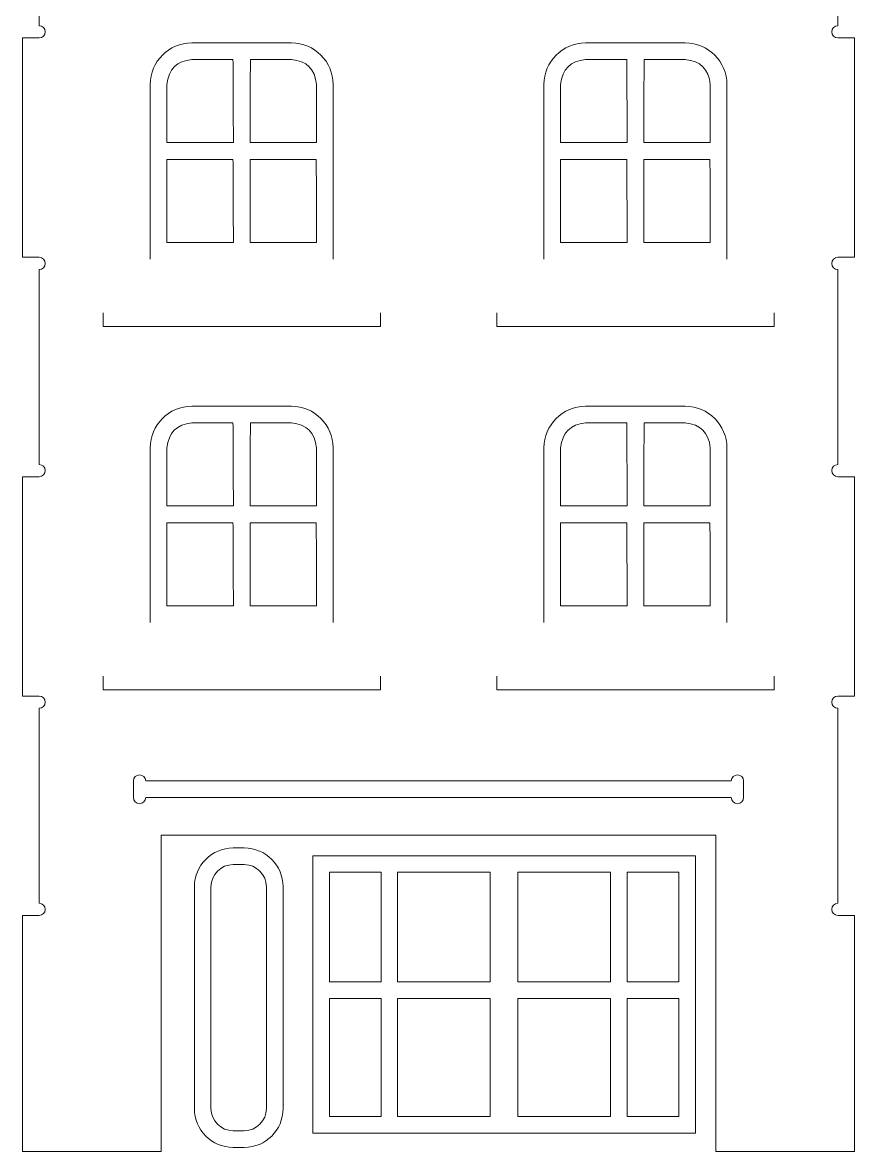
# Model space of a CAD drawing. Header units: millimetres. Extents: x -494 to 494, y -418 to 418.
# Drawn here: x 343.7 to 493.7, y -418.1 to -214.6 of the extents above; entities that cross this region are included whole.
import ezdxf

# ---------------------------------------------------------------- set-up
doc = ezdxf.new("R2010")
doc.units = ezdxf.units.MM
doc.header["$MEASUREMENT"] = 0

msp = doc.modelspace()

# ---------------------------------------------------------------- linework, layer by layer
at = {"lineweight": 9}
for points, knots in [([(343.6913, -375.5965), (343.6913, -375.5965), (343.6913, -418.1465), (343.6913, -418.1465), (343.6913, -418.1465), (343.6913, -418.1465), (368.6913, -418.1465), (368.6913, -418.1465), (368.6913, -418.1465), (368.6913, -418.1465), (368.6913, -361.1465), (368.6913, -361.1465), (368.6913, -361.1465), (368.6913, -361.1465), (468.6913, -361.1465), (468.6913, -361.1465), (468.6913, -361.1465), (468.6913, -361.1465), (468.6913, -418.1465), (468.6913, -418.1465), (468.6913, -418.1465), (468.6913, -418.1465), (493.6913, -418.1465), (493.6913, -418.1465), (493.6913, -418.1465), (493.6913, -418.1465), (493.6913, -375.5965), (493.6913, -375.5965), (493.6913, -375.5965), (493.6913, -375.5965), (490.6913, -375.5965), (490.6913, -375.5965), (490.6913, -375.5965), (490.0838, -375.5965), (489.5913, -375.104), (489.5913, -374.4965), (489.5913, -374.4965), (489.5913, -373.889), (490.0838, -373.3965), (490.6913, -373.3965), (490.6913, -373.3965), (490.6913, -373.3965), (490.6913, -338.2365), (490.6913, -338.2365), (490.6913, -338.2365), (490.0838, -338.2365), (489.5913, -337.744), (489.5913, -337.1365), (489.5913, -337.1365), (489.5913, -336.529), (490.0838, -336.0365), (490.6913, -336.0365), (490.6913, -336.0365), (490.6913, -336.0365), (493.6913, -336.0365), (493.6913, -336.0365), (493.6913, -336.0365), (493.6913, -336.0365), (493.6913, -296.4865), (493.6913, -296.4865), (493.6913, -296.4865), (493.6913, -296.4865), (490.6913, -296.4865), (490.6913, -296.4865), (490.6913, -296.4865), (490.0838, -296.4865), (489.5913, -295.994), (489.5913, -295.3865), (489.5913, -295.3865), (489.5913, -294.779), (490.0838, -294.2865), (490.6913, -294.2865), (490.6913, -294.2865), (490.6913, -294.2865), (490.6913, -259.1265), (490.6913, -259.1265), (490.6913, -259.1265), (490.0838, -259.1265), (489.5913, -258.634), (489.5913, -258.0265), (489.5913, -258.0265), (489.5913, -257.419), (490.0838, -256.9265), (490.6913, -256.9265), (490.6913, -256.9265), (490.6913, -256.9265), (493.6913, -256.9265), (493.6913, -256.9265), (493.6913, -256.9265), (493.6913, -256.9265), (493.6913, -217.3665), (493.6913, -217.3665), (493.6913, -217.3665), (493.6913, -217.3665), (490.6913, -217.3665), (490.6913, -217.3665), (490.6913, -217.3665), (490.0838, -217.3665), (489.5913, -216.874), (489.5913, -216.2665), (489.5913, -216.2665), (489.5913, -215.659), (490.0838, -215.1665), (490.6913, -215.1665), (490.6913, -215.1665), (490.6913, -215.1665), (490.6913, -180.0165), (490.6913, -180.0165), (490.6913, -180.0165), (490.0838, -180.0165), (489.5913, -179.524), (489.5913, -178.9165), (489.5913, -178.9165), (489.5913, -178.309), (490.0838, -177.8165), (490.6913, -177.8165), (490.6913, -177.8165), (490.6913, -177.8165), (493.6913, -177.8165), (493.6913, -177.8165), (493.6913, -177.8165), (493.6913, -177.8165), (493.6913, -138.2565), (493.6913, -138.2565), (493.6913, -138.2565), (493.6913, -138.2565), (490.6913, -138.2565), (490.6913, -138.2565), (490.6913, -138.2565), (490.0838, -138.2565), (489.5913, -137.764), (489.5913, -137.1565), (489.5913, -137.1565), (489.5913, -136.549), (490.0838, -136.0565), (490.6913, -136.0565), (490.6913, -136.0565), (490.6913, -136.0565), (490.6913, -100.9065), (490.6913, -100.9065), (490.6913, -100.9065), (490.0838, -100.9065), (489.5913, -100.414), (489.5913, -99.8065), (489.5913, -99.8065), (489.5913, -99.199), (490.0838, -98.7065), (490.6913, -98.7065), (490.6913, -98.7065), (490.6913, -98.7065), (493.6913, -98.7065), (493.6913, -98.7065), (493.6913, -98.7065), (493.6913, -98.7065), (493.6913, -59.1465), (493.6913, -59.1465), (493.6913, -59.1465), (493.6913, -59.1465), (490.6913, -59.1465), (490.6913, -59.1465), (490.6913, -59.1465), (490.0838, -59.1465), (489.5913, -58.654), (489.5913, -58.0465), (489.5913, -58.0465), (489.5913, -57.439), (490.0838, -56.9465), (490.6913, -56.9465), (490.6913, -56.9465), (490.6913, -56.9465), (490.6913, -53.1465), (490.6913, -53.1465), (490.6913, -53.1465), (490.6913, -53.1465), (463.6913, -53.1465), (463.6913, -53.1465), (463.6913, -53.1465), (463.6913, -53.1465), (463.6913, -59.1465), (463.6913, -59.1465), (463.6913, -59.1465), (463.6913, -59.754), (463.1988, -60.2465), (462.5913, -60.2465), (462.5913, -60.2465), (461.9838, -60.2465), (461.4913, -59.754), (461.4913, -59.1465), (461.4913, -59.1465), (461.4913, -59.1465), (435.8913, -59.1465), (435.8913, -59.1465), (435.8913, -59.1465), (435.8913, -59.754), (435.3988, -60.2465), (434.7913, -60.2465), (434.7913, -60.2465), (434.1838, -60.2465), (433.6913, -59.754), (433.6913, -59.1465), (433.6913, -59.1465), (433.6913, -59.1465), (433.6913, -53.1465), (433.6913, -53.1465), (433.6913, -53.1465), (433.6913, -53.1465), (403.6913, -53.1465), (403.6913, -53.1465), (403.6913, -53.1465), (403.6913, -53.1465), (403.6913, -59.1465), (403.6913, -59.1465), (403.6913, -59.1465), (403.6913, -59.754), (403.1988, -60.2465), (402.5913, -60.2465), (402.5913, -60.2465), (401.9838, -60.2465), (401.4913, -59.754), (401.4913, -59.1465), (401.4913, -59.1465), (401.4913, -59.1465), (375.8913, -59.1465), (375.8913, -59.1465), (375.8913, -59.1465), (375.8913, -59.754), (375.3988, -60.2465), (374.7913, -60.2465), (374.7913, -60.2465), (374.1838, -60.2465), (373.6913, -59.754), (373.6913, -59.1465), (373.6913, -59.1465), (373.6913, -59.1465), (373.6913, -53.1465), (373.6913, -53.1465), (373.6913, -53.1465), (373.6913, -53.1465), (346.6913, -53.1465), (346.6913, -53.1465), (346.6913, -53.1465), (346.6913, -53.1465), (346.6913, -56.9465), (346.6913, -56.9465), (346.6913, -56.9465), (347.2988, -56.9465), (347.7913, -57.439), (347.7913, -58.0465), (347.7913, -58.0465), (347.7913, -58.654), (347.2988, -59.1465), (346.6913, -59.1465), (346.6913, -59.1465), (346.6913, -59.1465), (343.6913, -59.1465), (343.6913, -59.1465), (343.6913, -59.1465), (343.6913, -59.1465), (343.6913, -98.7065), (343.6913, -98.7065), (343.6913, -98.7065), (343.6913, -98.7065), (346.6913, -98.7065), (346.6913, -98.7065), (346.6913, -98.7065), (347.2988, -98.7065), (347.7913, -99.199), (347.7913, -99.8065), (347.7913, -99.8065), (347.7913, -100.414), (347.2988, -100.9065), (346.6913, -100.9065), (346.6913, -100.9065), (346.6913, -100.9065), (346.6913, -136.0565), (346.6913, -136.0565), (346.6913, -136.0565), (347.2988, -136.0565), (347.7913, -136.549), (347.7913, -137.1565), (347.7913, -137.1565), (347.7913, -137.764), (347.2988, -138.2565), (346.6913, -138.2565), (346.6913, -138.2565), (346.6913, -138.2565), (343.6913, -138.2565), (343.6913, -138.2565), (343.6913, -138.2565), (343.6913, -138.2565), (343.6913, -177.8165), (343.6913, -177.8165), (343.6913, -177.8165), (343.6913, -177.8165), (346.6913, -177.8165), (346.6913, -177.8165), (346.6913, -177.8165), (347.2988, -177.8165), (347.7913, -178.309), (347.7913, -178.9165), (347.7913, -178.9165), (347.7913, -179.524), (347.2988, -180.0165), (346.6913, -180.0165), (346.6913, -180.0165), (346.6913, -180.0165), (346.6913, -215.1665), (346.6913, -215.1665), (346.6913, -215.1665), (347.2988, -215.1665), (347.7913, -215.659), (347.7913, -216.2665), (347.7913, -216.2665), (347.7913, -216.874), (347.2988, -217.3665), (346.6913, -217.3665), (346.6913, -217.3665), (346.6913, -217.3665), (343.6913, -217.3665), (343.6913, -217.3665), (343.6913, -217.3665), (343.6913, -217.3665), (343.6913, -256.9265), (343.6913, -256.9265), (343.6913, -256.9265), (343.6913, -256.9265), (346.6913, -256.9265), (346.6913, -256.9265), (346.6913, -256.9265), (347.2988, -256.9265), (347.7913, -257.419), (347.7913, -258.0265), (347.7913, -258.0265), (347.7913, -258.634), (347.2988, -259.1265), (346.6913, -259.1265), (346.6913, -259.1265), (346.6913, -259.1265), (346.6913, -294.2865), (346.6913, -294.2865), (346.6913, -294.2865), (347.2988, -294.2865), (347.7913, -294.779), (347.7913, -295.3865), (347.7913, -295.3865), (347.7913, -295.994), (347.2988, -296.4865), (346.6913, -296.4865), (346.6913, -296.4865), (346.6913, -296.4865), (343.6913, -296.4865), (343.6913, -296.4865), (343.6913, -296.4865), (343.6913, -296.4865), (343.6913, -336.0365), (343.6913, -336.0365), (343.6913, -336.0365), (343.6913, -336.0365), (346.6913, -336.0365), (346.6913, -336.0365), (346.6913, -336.0365), (347.2988, -336.0365), (347.7913, -336.529), (347.7913, -337.1365), (347.7913, -337.1365), (347.7913, -337.744), (347.2988, -338.2365), (346.6913, -338.2365), (346.6913, -338.2365), (346.6913, -338.2365), (346.6913, -373.3965), (346.6913, -373.3965), (346.6913, -373.3965), (347.2988, -373.3965), (347.7913, -373.889), (347.7913, -374.4965), (347.7913, -374.4965), (347.7913, -375.104), (347.2988, -375.5965), (346.6913, -375.5965), (346.6913, -375.5965), (346.6913, -375.5965), (343.6913, -375.5965), (343.6913, -375.5965)], [0, 0, 0, 0, 0.01030928, 0.01030928, 0.01030928, 0.01030928, 0.02061856, 0.02061856, 0.02061856, 0.02061856, 0.03092784, 0.03092784, 0.03092784, 0.03092784, 0.04123711, 0.04123711, 0.04123711, 0.04123711, 0.05154639, 0.05154639, 0.05154639, 0.05154639, 0.06185567, 0.06185567, 0.06185567, 0.06185567, 0.07216495, 0.07216495, 0.07216495, 0.07216495, 0.08247423, 0.08247423, 0.08247423, 0.08247423, 0.09278351, 0.09278351, 0.09278351, 0.09278351, 0.10309278, 0.10309278, 0.10309278, 0.10309278, 0.11340206, 0.11340206, 0.11340206, 0.11340206, 0.12371134, 0.12371134, 0.12371134, 0.12371134, 0.13402062, 0.13402062, 0.13402062, 0.13402062, 0.1443299, 0.1443299, 0.1443299, 0.1443299, 0.15463918, 0.15463918, 0.15463918, 0.15463918, 0.16494845, 0.16494845, 0.16494845, 0.16494845, 0.17525773, 0.17525773, 0.17525773, 0.17525773, 0.18556701, 0.18556701, 0.18556701, 0.18556701, 0.19587629, 0.19587629, 0.19587629, 0.19587629, 0.20618557, 0.20618557, 0.20618557, 0.20618557, 0.21649485, 0.21649485, 0.21649485, 0.21649485, 0.22680412, 0.22680412, 0.22680412, 0.22680412, 0.2371134, 0.2371134, 0.2371134, 0.2371134, 0.24742268, 0.24742268, 0.24742268, 0.24742268, 0.25773196, 0.25773196, 0.25773196, 0.25773196, 0.26804124, 0.26804124, 0.26804124, 0.26804124, 0.27835052, 0.27835052, 0.27835052, 0.27835052, 0.28865979, 0.28865979, 0.28865979, 0.28865979, 0.29896907, 0.29896907, 0.29896907, 0.29896907, 0.30927835, 0.30927835, 0.30927835, 0.30927835, 0.31958763, 0.31958763, 0.31958763, 0.31958763, 0.32989691, 0.32989691, 0.32989691, 0.32989691, 0.34020619, 0.34020619, 0.34020619, 0.34020619, 0.35051546, 0.35051546, 0.35051546, 0.35051546, 0.36082474, 0.36082474, 0.36082474, 0.36082474, 0.37113402, 0.37113402, 0.37113402, 0.37113402, 0.3814433, 0.3814433, 0.3814433, 0.3814433, 0.39175258, 0.39175258, 0.39175258, 0.39175258, 0.40206186, 0.40206186, 0.40206186, 0.40206186, 0.41237113, 0.41237113, 0.41237113, 0.41237113, 0.42268041, 0.42268041, 0.42268041, 0.42268041, 0.43298969, 0.43298969, 0.43298969, 0.43298969, 0.44329897, 0.44329897, 0.44329897, 0.44329897, 0.45360825, 0.45360825, 0.45360825, 0.45360825, 0.46391753, 0.46391753, 0.46391753, 0.46391753, 0.4742268, 0.4742268, 0.4742268, 0.4742268, 0.48453608, 0.48453608, 0.48453608, 0.48453608, 0.49484536, 0.49484536, 0.49484536, 0.49484536, 0.50515464, 0.50515464, 0.50515464, 0.50515464, 0.51546392, 0.51546392, 0.51546392, 0.51546392, 0.5257732, 0.5257732, 0.5257732, 0.5257732, 0.53608247, 0.53608247, 0.53608247, 0.53608247, 0.54639175, 0.54639175, 0.54639175, 0.54639175, 0.55670103, 0.55670103, 0.55670103, 0.55670103, 0.56701031, 0.56701031, 0.56701031, 0.56701031, 0.57731959, 0.57731959, 0.57731959, 0.57731959, 0.58762887, 0.58762887, 0.58762887, 0.58762887, 0.59793814, 0.59793814, 0.59793814, 0.59793814, 0.60824742, 0.60824742, 0.60824742, 0.60824742, 0.6185567, 0.6185567, 0.6185567, 0.6185567, 0.62886598, 0.62886598, 0.62886598, 0.62886598, 0.63917526, 0.63917526, 0.63917526, 0.63917526, 0.64948454, 0.64948454, 0.64948454, 0.64948454, 0.65979381, 0.65979381, 0.65979381, 0.65979381, 0.67010309, 0.67010309, 0.67010309, 0.67010309, 0.68041237, 0.68041237, 0.68041237, 0.68041237, 0.69072165, 0.69072165, 0.69072165, 0.69072165, 0.70103093, 0.70103093, 0.70103093, 0.70103093, 0.71134021, 0.71134021, 0.71134021, 0.71134021, 0.72164948, 0.72164948, 0.72164948, 0.72164948, 0.73195876, 0.73195876, 0.73195876, 0.73195876, 0.74226804, 0.74226804, 0.74226804, 0.74226804, 0.75257732, 0.75257732, 0.75257732, 0.75257732, 0.7628866, 0.7628866, 0.7628866, 0.7628866, 0.77319588, 0.77319588, 0.77319588, 0.77319588, 0.78350515, 0.78350515, 0.78350515, 0.78350515, 0.79381443, 0.79381443, 0.79381443, 0.79381443, 0.80412371, 0.80412371, 0.80412371, 0.80412371, 0.81443299, 0.81443299, 0.81443299, 0.81443299, 0.82474227, 0.82474227, 0.82474227, 0.82474227, 0.83505155, 0.83505155, 0.83505155, 0.83505155, 0.84536082, 0.84536082, 0.84536082, 0.84536082, 0.8556701, 0.8556701, 0.8556701, 0.8556701, 0.86597938, 0.86597938, 0.86597938, 0.86597938, 0.87628866, 0.87628866, 0.87628866, 0.87628866, 0.88659794, 0.88659794, 0.88659794, 0.88659794, 0.89690722, 0.89690722, 0.89690722, 0.89690722, 0.90721649, 0.90721649, 0.90721649, 0.90721649, 0.91752577, 0.91752577, 0.91752577, 0.91752577, 0.92783505, 0.92783505, 0.92783505, 0.92783505, 0.93814433, 0.93814433, 0.93814433, 0.93814433, 0.94845361, 0.94845361, 0.94845361, 0.94845361, 0.95876289, 0.95876289, 0.95876289, 0.95876289, 0.96907216, 0.96907216, 0.96907216, 0.96907216, 0.97938144, 0.97938144, 0.97938144, 0.97938144, 1, 1, 1, 1]), ([(399.6967, -257.2567), (399.6967, -257.2567), (399.6967, -225.7567), (399.6967, -225.7567), (399.6967, -225.7567), (399.6967, -221.6317), (396.3217, -218.2567), (392.1968, -218.2567), (392.1968, -218.2567), (392.1968, -218.2567), (374.1967, -218.2567), (374.1967, -218.2567), (374.1967, -218.2567), (370.0718, -218.2567), (366.6967, -221.6317), (366.6967, -225.7567), (366.6967, -225.7567), (366.6967, -225.7567), (366.6967, -257.2567), (366.6967, -257.2567)], [0, 0, 0, 0, 0.16666667, 0.16666667, 0.16666667, 0.16666667, 0.33333333, 0.33333333, 0.33333333, 0.33333333, 0.5, 0.5, 0.5, 0.5, 0.66666667, 0.66666667, 0.66666667, 0.66666667, 1, 1, 1, 1]), ([(470.6967, -257.2567), (470.6967, -257.2567), (470.6967, -225.7567), (470.6967, -225.7567), (470.6967, -225.7567), (470.6967, -221.6317), (467.3217, -218.2567), (463.1968, -218.2567), (463.1968, -218.2567), (463.1968, -218.2567), (445.1967, -218.2567), (445.1967, -218.2567), (445.1967, -218.2567), (441.0718, -218.2567), (437.6967, -221.6317), (437.6967, -225.7567), (437.6967, -225.7567), (437.6967, -225.7567), (437.6967, -257.2567), (437.6967, -257.2567)], [0, 0, 0, 0, 0.16666667, 0.16666667, 0.16666667, 0.16666667, 0.33333333, 0.33333333, 0.33333333, 0.33333333, 0.5, 0.5, 0.5, 0.5, 0.66666667, 0.66666667, 0.66666667, 0.66666667, 1, 1, 1, 1]), ([(369.7183, -225.7567), (369.7183, -233.7568), (369.7183, -236.2354), (369.7183, -236.2354), (369.7183, -236.2354), (378.7183, -236.2353), (381.6966, -236.2353), (381.6966, -236.2353), (381.6966, -236.2353), (381.6966, -225.2353), (381.6308, -221.2567), (381.6308, -221.2567), (381.6308, -221.2567), (375.6307, -221.2567), (374.2182, -221.2567), (374.2182, -221.2567), (374.2182, -221.2567), (371.4991, -221.5069), (369.9991, -223.0069), (369.7183, -225.7567)], [0, 0, 0, 0, 0.16666667, 0.16666667, 0.16666667, 0.16666667, 0.33333333, 0.33333333, 0.33333333, 0.33333333, 0.5, 0.5, 0.5, 0.5, 0.66666667, 0.66666667, 0.66666667, 0.66666667, 1, 1, 1, 1]), ([(396.6967, -225.7567), (396.6967, -233.7568), (396.6967, -236.2354), (396.6967, -236.2354), (396.6967, -236.2354), (387.6967, -236.2353), (384.7184, -236.2353), (384.7184, -236.2353), (384.7184, -236.2353), (384.7184, -225.2353), (384.7842, -221.2567), (384.7842, -221.2567), (384.7842, -221.2567), (390.7843, -221.2567), (392.1968, -221.2567), (392.1968, -221.2567), (392.1968, -221.2567), (394.9159, -221.5069), (396.4159, -223.0069), (396.6967, -225.7567)], [0, 0, 0, 0, 0.16666667, 0.16666667, 0.16666667, 0.16666667, 0.33333333, 0.33333333, 0.33333333, 0.33333333, 0.5, 0.5, 0.5, 0.5, 0.66666667, 0.66666667, 0.66666667, 0.66666667, 1, 1, 1, 1]), ([(440.7183, -225.7567), (440.7183, -233.7568), (440.7183, -236.2354), (440.7183, -236.2354), (440.7183, -236.2354), (449.7183, -236.2353), (452.6966, -236.2353), (452.6966, -236.2353), (452.6966, -236.2353), (452.6966, -225.2353), (452.6308, -221.2567), (452.6308, -221.2567), (452.6308, -221.2567), (446.6307, -221.2567), (445.2182, -221.2567), (445.2182, -221.2567), (445.2182, -221.2567), (442.4991, -221.5069), (440.9991, -223.0069), (440.7183, -225.7567)], [0, 0, 0, 0, 0.16666667, 0.16666667, 0.16666667, 0.16666667, 0.33333333, 0.33333333, 0.33333333, 0.33333333, 0.5, 0.5, 0.5, 0.5, 0.66666667, 0.66666667, 0.66666667, 0.66666667, 1, 1, 1, 1]), ([(467.6967, -225.7567), (467.6967, -233.7568), (467.6967, -236.2354), (467.6967, -236.2354), (467.6967, -236.2354), (458.6967, -236.2353), (455.7184, -236.2353), (455.7184, -236.2353), (455.7184, -236.2353), (455.7184, -225.2353), (455.7842, -221.2567), (455.7842, -221.2567), (455.7842, -221.2567), (461.7843, -221.2567), (463.1968, -221.2567), (463.1968, -221.2567), (463.1968, -221.2567), (465.9159, -221.5069), (467.4159, -223.0069), (467.6967, -225.7567)], [0, 0, 0, 0, 0.16666667, 0.16666667, 0.16666667, 0.16666667, 0.33333333, 0.33333333, 0.33333333, 0.33333333, 0.5, 0.5, 0.5, 0.5, 0.66666667, 0.66666667, 0.66666667, 0.66666667, 1, 1, 1, 1]), ([(369.7183, -239.2567), (369.7183, -247.2568), (369.7183, -254.2354), (369.7183, -254.2354), (369.7183, -254.2354), (378.7183, -254.2353), (381.6966, -254.2353), (381.6966, -254.2353), (381.6966, -254.2353), (381.6966, -243.2353), (381.6308, -239.2567), (381.6308, -239.2567), (381.6308, -239.2567), (375.6307, -239.2567), (369.7183, -239.2567), (369.7183, -239.2567)], [0, 0, 0, 0, 0.2, 0.2, 0.2, 0.2, 0.4, 0.4, 0.4, 0.4, 0.6, 0.6, 0.6, 0.6, 1, 1, 1, 1]), ([(384.7183, -239.2567), (384.7183, -247.2568), (384.7183, -254.2354), (384.7183, -254.2354), (384.7183, -254.2354), (393.7183, -254.2353), (396.6966, -254.2353), (396.6966, -254.2353), (396.6966, -254.2353), (396.6966, -243.2353), (396.6308, -239.2567), (396.6308, -239.2567), (396.6308, -239.2567), (390.6307, -239.2567), (384.7183, -239.2567), (384.7183, -239.2567)], [0, 0, 0, 0, 0.2, 0.2, 0.2, 0.2, 0.4, 0.4, 0.4, 0.4, 0.6, 0.6, 0.6, 0.6, 1, 1, 1, 1]), ([(440.7183, -239.2567), (440.7183, -247.2568), (440.7183, -254.2354), (440.7183, -254.2354), (440.7183, -254.2354), (449.7183, -254.2353), (452.6966, -254.2353), (452.6966, -254.2353), (452.6966, -254.2353), (452.6966, -243.2353), (452.6308, -239.2567), (452.6308, -239.2567), (452.6308, -239.2567), (446.6307, -239.2567), (440.7183, -239.2567), (440.7183, -239.2567)], [0, 0, 0, 0, 0.2, 0.2, 0.2, 0.2, 0.4, 0.4, 0.4, 0.4, 0.6, 0.6, 0.6, 0.6, 1, 1, 1, 1]), ([(455.7183, -239.2567), (455.7183, -247.2568), (455.7183, -254.2354), (455.7183, -254.2354), (455.7183, -254.2354), (464.7183, -254.2353), (467.6966, -254.2353), (467.6966, -254.2353), (467.6966, -254.2353), (467.6966, -243.2353), (467.6308, -239.2567), (467.6308, -239.2567), (467.6308, -239.2567), (461.6307, -239.2567), (455.7183, -239.2567), (455.7183, -239.2567)], [0, 0, 0, 0, 0.2, 0.2, 0.2, 0.2, 0.4, 0.4, 0.4, 0.4, 0.6, 0.6, 0.6, 0.6, 1, 1, 1, 1]), ([(358.2003, -266.938), (358.2003, -266.938), (358.2003, -269.4068), (358.2003, -269.4068), (358.2003, -269.4068), (358.2003, -269.4068), (408.2311, -269.4068), (408.2311, -269.4068), (408.2311, -269.4068), (408.2311, -269.4068), (408.2311, -266.938), (408.2311, -266.938)], [0, 0, 0, 0, 0.25, 0.25, 0.25, 0.25, 0.5, 0.5, 0.5, 0.5, 1, 1, 1, 1]), ([(429.2003, -266.938), (429.2003, -266.938), (429.2003, -269.4068), (429.2003, -269.4068), (429.2003, -269.4068), (429.2003, -269.4068), (479.2311, -269.4068), (479.2311, -269.4068), (479.2311, -269.4068), (479.2311, -269.4068), (479.2311, -266.938), (479.2311, -266.938)], [0, 0, 0, 0, 0.25, 0.25, 0.25, 0.25, 0.5, 0.5, 0.5, 0.5, 1, 1, 1, 1]), ([(399.6967, -322.7865), (399.6967, -322.7865), (399.6967, -291.2865), (399.6967, -291.2865), (399.6967, -291.2865), (399.6967, -287.1615), (396.3217, -283.7865), (392.1968, -283.7865), (392.1968, -283.7865), (392.1968, -283.7865), (374.1967, -283.7865), (374.1967, -283.7865), (374.1967, -283.7865), (370.0718, -283.7865), (366.6967, -287.1615), (366.6967, -291.2865), (366.6967, -291.2865), (366.6967, -291.2865), (366.6967, -322.7865), (366.6967, -322.7865)], [0, 0, 0, 0, 0.16666667, 0.16666667, 0.16666667, 0.16666667, 0.33333333, 0.33333333, 0.33333333, 0.33333333, 0.5, 0.5, 0.5, 0.5, 0.66666667, 0.66666667, 0.66666667, 0.66666667, 1, 1, 1, 1]), ([(470.6967, -322.7865), (470.6967, -322.7865), (470.6967, -291.2865), (470.6967, -291.2865), (470.6967, -291.2865), (470.6967, -287.1615), (467.3217, -283.7865), (463.1968, -283.7865), (463.1968, -283.7865), (463.1968, -283.7865), (445.1967, -283.7865), (445.1967, -283.7865), (445.1967, -283.7865), (441.0718, -283.7865), (437.6967, -287.1615), (437.6967, -291.2865), (437.6967, -291.2865), (437.6967, -291.2865), (437.6967, -322.7865), (437.6967, -322.7865)], [0, 0, 0, 0, 0.16666667, 0.16666667, 0.16666667, 0.16666667, 0.33333333, 0.33333333, 0.33333333, 0.33333333, 0.5, 0.5, 0.5, 0.5, 0.66666667, 0.66666667, 0.66666667, 0.66666667, 1, 1, 1, 1]), ([(369.7183, -291.2865), (369.7183, -299.2866), (369.7183, -301.7652), (369.7183, -301.7652), (369.7183, -301.7652), (378.7183, -301.7651), (381.6966, -301.7651), (381.6966, -301.7651), (381.6966, -301.7651), (381.6966, -290.7651), (381.6308, -286.7865), (381.6308, -286.7865), (381.6308, -286.7865), (375.6307, -286.7865), (374.2182, -286.7865), (374.2182, -286.7865), (374.2182, -286.7865), (371.4991, -287.0367), (369.9991, -288.5367), (369.7183, -291.2865)], [0, 0, 0, 0, 0.16666667, 0.16666667, 0.16666667, 0.16666667, 0.33333333, 0.33333333, 0.33333333, 0.33333333, 0.5, 0.5, 0.5, 0.5, 0.66666667, 0.66666667, 0.66666667, 0.66666667, 1, 1, 1, 1]), ([(396.6967, -291.2865), (396.6967, -299.2866), (396.6967, -301.7652), (396.6967, -301.7652), (396.6967, -301.7652), (387.6967, -301.7651), (384.7184, -301.7651), (384.7184, -301.7651), (384.7184, -301.7651), (384.7184, -290.7651), (384.7842, -286.7865), (384.7842, -286.7865), (384.7842, -286.7865), (390.7843, -286.7865), (392.1968, -286.7865), (392.1968, -286.7865), (392.1968, -286.7865), (394.9159, -287.0367), (396.4159, -288.5367), (396.6967, -291.2865)], [0, 0, 0, 0, 0.16666667, 0.16666667, 0.16666667, 0.16666667, 0.33333333, 0.33333333, 0.33333333, 0.33333333, 0.5, 0.5, 0.5, 0.5, 0.66666667, 0.66666667, 0.66666667, 0.66666667, 1, 1, 1, 1]), ([(440.7183, -291.2865), (440.7183, -299.2866), (440.7183, -301.7652), (440.7183, -301.7652), (440.7183, -301.7652), (449.7183, -301.7651), (452.6966, -301.7651), (452.6966, -301.7651), (452.6966, -301.7651), (452.6966, -290.7651), (452.6308, -286.7865), (452.6308, -286.7865), (452.6308, -286.7865), (446.6307, -286.7865), (445.2182, -286.7865), (445.2182, -286.7865), (445.2182, -286.7865), (442.4991, -287.0367), (440.9991, -288.5367), (440.7183, -291.2865)], [0, 0, 0, 0, 0.16666667, 0.16666667, 0.16666667, 0.16666667, 0.33333333, 0.33333333, 0.33333333, 0.33333333, 0.5, 0.5, 0.5, 0.5, 0.66666667, 0.66666667, 0.66666667, 0.66666667, 1, 1, 1, 1]), ([(467.6967, -291.2865), (467.6967, -299.2866), (467.6967, -301.7652), (467.6967, -301.7652), (467.6967, -301.7652), (458.6967, -301.7651), (455.7184, -301.7651), (455.7184, -301.7651), (455.7184, -301.7651), (455.7184, -290.7651), (455.7842, -286.7865), (455.7842, -286.7865), (455.7842, -286.7865), (461.7843, -286.7865), (463.1968, -286.7865), (463.1968, -286.7865), (463.1968, -286.7865), (465.9159, -287.0367), (467.4159, -288.5367), (467.6967, -291.2865)], [0, 0, 0, 0, 0.16666667, 0.16666667, 0.16666667, 0.16666667, 0.33333333, 0.33333333, 0.33333333, 0.33333333, 0.5, 0.5, 0.5, 0.5, 0.66666667, 0.66666667, 0.66666667, 0.66666667, 1, 1, 1, 1]), ([(369.7183, -304.7865), (369.7183, -312.7866), (369.7183, -319.7652), (369.7183, -319.7652), (369.7183, -319.7652), (378.7183, -319.7651), (381.6966, -319.7651), (381.6966, -319.7651), (381.6966, -319.7651), (381.6966, -308.7651), (381.6308, -304.7865), (381.6308, -304.7865), (381.6308, -304.7865), (375.6307, -304.7865), (369.7183, -304.7865), (369.7183, -304.7865)], [0, 0, 0, 0, 0.2, 0.2, 0.2, 0.2, 0.4, 0.4, 0.4, 0.4, 0.6, 0.6, 0.6, 0.6, 1, 1, 1, 1]), ([(384.7183, -304.7865), (384.7183, -312.7866), (384.7183, -319.7652), (384.7183, -319.7652), (384.7183, -319.7652), (393.7183, -319.7651), (396.6966, -319.7651), (396.6966, -319.7651), (396.6966, -319.7651), (396.6966, -308.7651), (396.6308, -304.7865), (396.6308, -304.7865), (396.6308, -304.7865), (390.6307, -304.7865), (384.7183, -304.7865), (384.7183, -304.7865)], [0, 0, 0, 0, 0.2, 0.2, 0.2, 0.2, 0.4, 0.4, 0.4, 0.4, 0.6, 0.6, 0.6, 0.6, 1, 1, 1, 1]), ([(440.7183, -304.7865), (440.7183, -312.7866), (440.7183, -319.7652), (440.7183, -319.7652), (440.7183, -319.7652), (449.7183, -319.7651), (452.6966, -319.7651), (452.6966, -319.7651), (452.6966, -319.7651), (452.6966, -308.7651), (452.6308, -304.7865), (452.6308, -304.7865), (452.6308, -304.7865), (446.6307, -304.7865), (440.7183, -304.7865), (440.7183, -304.7865)], [0, 0, 0, 0, 0.2, 0.2, 0.2, 0.2, 0.4, 0.4, 0.4, 0.4, 0.6, 0.6, 0.6, 0.6, 1, 1, 1, 1]), ([(455.7183, -304.7865), (455.7183, -312.7866), (455.7183, -319.7652), (455.7183, -319.7652), (455.7183, -319.7652), (464.7183, -319.7651), (467.6966, -319.7651), (467.6966, -319.7651), (467.6966, -319.7651), (467.6966, -308.7651), (467.6308, -304.7865), (467.6308, -304.7865), (467.6308, -304.7865), (461.6307, -304.7865), (455.7183, -304.7865), (455.7183, -304.7865)], [0, 0, 0, 0, 0.2, 0.2, 0.2, 0.2, 0.4, 0.4, 0.4, 0.4, 0.6, 0.6, 0.6, 0.6, 1, 1, 1, 1]), ([(358.2003, -332.4678), (358.2003, -332.4678), (358.2003, -334.9366), (358.2003, -334.9366), (358.2003, -334.9366), (358.2003, -334.9366), (408.2311, -334.9366), (408.2311, -334.9366), (408.2311, -334.9366), (408.2311, -334.9366), (408.2311, -332.4678), (408.2311, -332.4678)], [0, 0, 0, 0, 0.25, 0.25, 0.25, 0.25, 0.5, 0.5, 0.5, 0.5, 1, 1, 1, 1]), ([(429.2003, -332.4678), (429.2003, -332.4678), (429.2003, -334.9366), (429.2003, -334.9366), (429.2003, -334.9366), (429.2003, -334.9366), (479.2311, -334.9366), (479.2311, -334.9366), (479.2311, -334.9366), (479.2311, -334.9366), (479.2311, -332.4678), (479.2311, -332.4678)], [0, 0, 0, 0, 0.25, 0.25, 0.25, 0.25, 0.5, 0.5, 0.5, 0.5, 1, 1, 1, 1]), ([(471.4913, -351.3465), (471.4913, -351.3465), (365.8913, -351.3465), (365.8913, -351.3465), (365.8913, -351.3465), (365.8913, -350.739), (365.3988, -350.2465), (364.7913, -350.2465), (364.7913, -350.2465), (364.1838, -350.2465), (363.6913, -350.739), (363.6913, -351.3465), (363.6913, -351.3465), (363.6913, -351.3465), (363.6913, -354.3465), (363.6913, -354.3465), (363.6913, -354.3465), (363.6913, -354.954), (364.1838, -355.4465), (364.7913, -355.4465), (364.7913, -355.4465), (365.3988, -355.4465), (365.8913, -354.954), (365.8913, -354.3465), (365.8913, -354.3465), (365.8913, -354.3465), (471.4913, -354.3465), (471.4913, -354.3465), (471.4913, -354.3465), (471.4913, -354.954), (471.9838, -355.4465), (472.5913, -355.4465), (472.5913, -355.4465), (473.1988, -355.4465), (473.6913, -354.954), (473.6913, -354.3465), (473.6913, -354.3465), (473.6913, -354.3465), (473.6913, -351.3465), (473.6913, -351.3465), (473.6913, -351.3465), (473.6913, -350.739), (473.1988, -350.2465), (472.5913, -350.2465), (472.5913, -350.2465), (471.9838, -350.2465), (471.4913, -350.739), (471.4913, -351.3465)], [0, 0, 0, 0, 0.07692308, 0.07692308, 0.07692308, 0.07692308, 0.15384615, 0.15384615, 0.15384615, 0.15384615, 0.23076923, 0.23076923, 0.23076923, 0.23076923, 0.30769231, 0.30769231, 0.30769231, 0.30769231, 0.38461538, 0.38461538, 0.38461538, 0.38461538, 0.46153846, 0.46153846, 0.46153846, 0.46153846, 0.53846154, 0.53846154, 0.53846154, 0.53846154, 0.61538462, 0.61538462, 0.61538462, 0.61538462, 0.69230769, 0.69230769, 0.69230769, 0.69230769, 0.76923077, 0.76923077, 0.76923077, 0.76923077, 0.84615385, 0.84615385, 0.84615385, 0.84615385, 1, 1, 1, 1]), ([(383.665, -363.424), (383.665, -363.424), (381.665, -363.424), (381.665, -363.424), (381.665, -363.424), (377.8131, -363.424), (374.665, -366.5721), (374.665, -370.424), (374.665, -370.424), (374.665, -370.424), (374.665, -410.424), (374.665, -410.424), (374.665, -410.424), (374.665, -414.2759), (377.8131, -417.424), (381.665, -417.424), (381.665, -417.424), (381.665, -417.424), (383.665, -417.424), (383.665, -417.424), (383.665, -417.424), (387.5169, -417.424), (390.665, -414.2759), (390.665, -410.424), (390.665, -410.424), (390.665, -410.424), (390.665, -370.424), (390.665, -370.424), (390.665, -370.424), (390.665, -366.5721), (387.5169, -363.424), (383.665, -363.424)], [0, 0, 0, 0, 0.11111111, 0.11111111, 0.11111111, 0.11111111, 0.22222222, 0.22222222, 0.22222222, 0.22222222, 0.33333333, 0.33333333, 0.33333333, 0.33333333, 0.44444444, 0.44444444, 0.44444444, 0.44444444, 0.55555556, 0.55555556, 0.55555556, 0.55555556, 0.66666667, 0.66666667, 0.66666667, 0.66666667, 0.77777778, 0.77777778, 0.77777778, 0.77777778, 1, 1, 1, 1]), ([(465.0234, -364.8641), (465.0234, -364.8641), (396.0234, -364.8641), (396.0234, -364.8641), (396.0234, -364.8641), (396.0234, -364.8641), (396.0234, -414.8641), (396.0234, -414.8641), (396.0234, -414.8641), (396.0234, -414.8641), (465.0234, -414.8641), (465.0234, -414.8641), (465.0234, -414.8641), (465.0234, -414.8641), (465.0234, -364.8641), (465.0234, -364.8641)], [0, 0, 0, 0, 0.2, 0.2, 0.2, 0.2, 0.4, 0.4, 0.4, 0.4, 0.6, 0.6, 0.6, 0.6, 1, 1, 1, 1]), ([(383.665, -366.424), (383.665, -366.424), (381.665, -366.424), (381.665, -366.424), (381.665, -366.424), (379.465, -366.424), (377.665, -368.224), (377.665, -370.424), (377.665, -370.424), (377.665, -370.424), (377.665, -410.424), (377.665, -410.424), (377.665, -410.424), (377.665, -412.624), (379.465, -414.424), (381.665, -414.424), (381.665, -414.424), (381.665, -414.424), (383.665, -414.424), (383.665, -414.424), (383.665, -414.424), (385.865, -414.424), (387.665, -412.624), (387.665, -410.424), (387.665, -410.424), (387.665, -410.424), (387.665, -370.424), (387.665, -370.424), (387.665, -370.424), (387.665, -368.224), (385.865, -366.424), (383.665, -366.424)], [0, 0, 0, 0, 0.11111111, 0.11111111, 0.11111111, 0.11111111, 0.22222222, 0.22222222, 0.22222222, 0.22222222, 0.33333333, 0.33333333, 0.33333333, 0.33333333, 0.44444444, 0.44444444, 0.44444444, 0.44444444, 0.55555556, 0.55555556, 0.55555556, 0.55555556, 0.66666667, 0.66666667, 0.66666667, 0.66666667, 0.77777778, 0.77777778, 0.77777778, 0.77777778, 1, 1, 1, 1]), ([(408.3234, -367.8041), (408.3234, -367.8041), (399.0234, -367.8041), (399.0234, -367.8041), (399.0234, -367.8041), (399.0234, -367.8041), (399.0234, -387.5941), (399.0234, -387.5941), (399.0234, -387.5941), (399.0234, -387.5941), (408.3234, -387.5941), (408.3234, -387.5941), (408.3234, -387.5941), (408.3234, -387.5941), (408.3234, -367.8041), (408.3234, -367.8041)], [0, 0, 0, 0, 0.2, 0.2, 0.2, 0.2, 0.4, 0.4, 0.4, 0.4, 0.6, 0.6, 0.6, 0.6, 1, 1, 1, 1]), ([(428.0234, -367.8041), (428.0234, -367.8041), (411.3234, -367.8041), (411.3234, -367.8041), (411.3234, -367.8041), (411.3234, -367.8041), (411.3234, -387.5941), (411.3234, -387.5941), (411.3234, -387.5941), (411.3234, -387.5941), (428.0234, -387.5941), (428.0234, -387.5941), (428.0234, -387.5941), (428.0234, -387.5941), (428.0234, -367.8041), (428.0234, -367.8041)], [0, 0, 0, 0, 0.2, 0.2, 0.2, 0.2, 0.4, 0.4, 0.4, 0.4, 0.6, 0.6, 0.6, 0.6, 1, 1, 1, 1]), ([(449.7234, -367.8041), (449.7234, -367.8041), (433.0234, -367.8041), (433.0234, -367.8041), (433.0234, -367.8041), (433.0234, -367.8041), (433.0234, -387.5941), (433.0234, -387.5941), (433.0234, -387.5941), (433.0234, -387.5941), (449.7234, -387.5941), (449.7234, -387.5941), (449.7234, -387.5941), (449.7234, -387.5941), (449.7234, -367.8041), (449.7234, -367.8041)], [0, 0, 0, 0, 0.2, 0.2, 0.2, 0.2, 0.4, 0.4, 0.4, 0.4, 0.6, 0.6, 0.6, 0.6, 1, 1, 1, 1]), ([(462.0234, -367.8041), (462.0234, -367.8041), (452.7234, -367.8041), (452.7234, -367.8041), (452.7234, -367.8041), (452.7234, -367.8041), (452.7234, -387.5941), (452.7234, -387.5941), (452.7234, -387.5941), (452.7234, -387.5941), (462.0234, -387.5941), (462.0234, -387.5941), (462.0234, -387.5941), (462.0234, -387.5941), (462.0234, -367.8041), (462.0234, -367.8041)], [0, 0, 0, 0, 0.2, 0.2, 0.2, 0.2, 0.4, 0.4, 0.4, 0.4, 0.6, 0.6, 0.6, 0.6, 1, 1, 1, 1]), ([(399.0234, -411.8641), (399.0234, -411.8641), (408.3234, -411.8641), (408.3234, -411.8641), (408.3234, -411.8641), (408.3234, -411.8641), (408.3234, -390.5841), (408.3234, -390.5841), (408.3234, -390.5841), (408.3234, -390.5841), (399.0234, -390.5841), (399.0234, -390.5841), (399.0234, -390.5841), (399.0234, -390.5841), (399.0234, -411.8641), (399.0234, -411.8641)], [0, 0, 0, 0, 0.2, 0.2, 0.2, 0.2, 0.4, 0.4, 0.4, 0.4, 0.6, 0.6, 0.6, 0.6, 1, 1, 1, 1]), ([(411.3234, -411.8641), (411.3234, -411.8641), (428.0234, -411.8641), (428.0234, -411.8641), (428.0234, -411.8641), (428.0234, -411.8641), (428.0234, -390.5841), (428.0234, -390.5841), (428.0234, -390.5841), (428.0234, -390.5841), (411.3234, -390.5841), (411.3234, -390.5841), (411.3234, -390.5841), (411.3234, -390.5841), (411.3234, -411.8641), (411.3234, -411.8641)], [0, 0, 0, 0, 0.2, 0.2, 0.2, 0.2, 0.4, 0.4, 0.4, 0.4, 0.6, 0.6, 0.6, 0.6, 1, 1, 1, 1]), ([(433.0234, -411.8641), (433.0234, -411.8641), (449.7234, -411.8641), (449.7234, -411.8641), (449.7234, -411.8641), (449.7234, -411.8641), (449.7234, -390.5841), (449.7234, -390.5841), (449.7234, -390.5841), (449.7234, -390.5841), (433.0234, -390.5841), (433.0234, -390.5841), (433.0234, -390.5841), (433.0234, -390.5841), (433.0234, -411.8641), (433.0234, -411.8641)], [0, 0, 0, 0, 0.2, 0.2, 0.2, 0.2, 0.4, 0.4, 0.4, 0.4, 0.6, 0.6, 0.6, 0.6, 1, 1, 1, 1]), ([(462.0234, -411.8641), (462.0234, -411.8641), (462.0234, -390.5841), (462.0234, -390.5841), (462.0234, -390.5841), (462.0234, -390.5841), (452.7234, -390.5841), (452.7234, -390.5841), (452.7234, -390.5841), (452.7234, -390.5841), (452.7234, -411.8641), (452.7234, -411.8641), (452.7234, -411.8641), (452.7234, -411.8641), (462.0234, -411.8641), (462.0234, -411.8641)], [0, 0, 0, 0, 0.2, 0.2, 0.2, 0.2, 0.4, 0.4, 0.4, 0.4, 0.6, 0.6, 0.6, 0.6, 1, 1, 1, 1])]:
    msp.add_open_spline(points, degree=3, knots=knots, dxfattribs=at)

doc.saveas('drawing.dxf')
